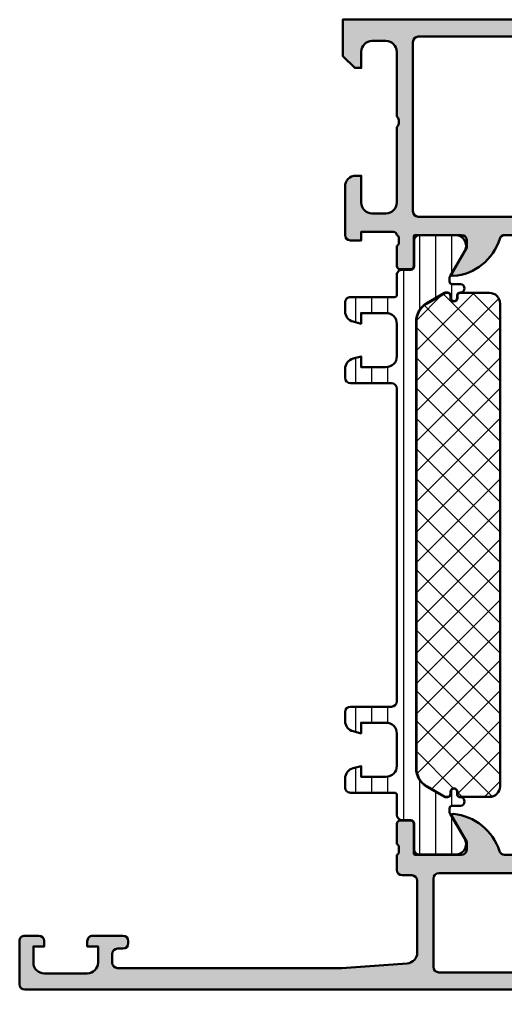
# Model space of a CAD drawing. Extents: x 0 to 94, y 0 to 90.
# Drawn here: x 0 to 45.1, y 0 to 90 of the extents above; entities that cross this region are included whole.
import ezdxf

# ---------------------------------------------------------------- set-up
doc = ezdxf.new("R2010")
doc.units = 0
for name, color, linetype, lineweight in [('0S-Alu contour', 7, 'Continuous', 50), ('0S-Alu hatch', 252, 'Continuous', 25), ('0S-Plastic contour', 254, 'Continuous', 50), ('0S-Plastic hatch', 253, 'Continuous', 25), ('0S-PT contour', 91, 'Continuous', 50), ('0S-PT hatch', 103, 'Continuous', 25)]:
    doc.layers.add(name, color=color, linetype=linetype, lineweight=lineweight)

# ---------------------------------------------------------------- blocks, each defined once
blk = doc.blocks.new('445120__CD3B685C_2959_46F5_8DC8_04E7F8FB382F_')
at = {"layer": '0S-Alu hatch'}
h = blk.add_hatch(color=256, dxfattribs=at)
edge = h.paths.add_edge_path()
edge.add_ellipse((36.39999999999999, 10.1), major_axis=(-0.4999999999999983, 0), ratio=1, start_angle=180, end_angle=270, ccw=False)
edge.add_line((36.89999999999999, 10.1), (36.89999999999999, 3.431119203401291))
edge.add_ellipse((35.89999999999999, 3.431119203401289), major_axis=(-0.9999999999999928, 0), ratio=1, start_angle=94.085616779975, end_angle=180, ccw=False)
edge.add_line((35.9712470499879, 2.433660503570561), (29.90000000000001, 2))
edge.add_line((29.90000000000001, 2), (9.100000000000001, 1.999999999999999))
edge.add_ellipse((9.100000000000003, 2.500000000000003), major_axis=(-0.5000000000000034, 0), ratio=1, start_angle=0, end_angle=89.99999999999977, ccw=False)
edge.add_line((8.6, 2.500000000000003), (8.6, 3.299999999999998))
edge.add_ellipse((9.1, 3.299999999999998), major_axis=(-0.5, 0), ratio=1, start_angle=270.0000000000002, end_angle=360, ccw=False)
edge.add_line((9.099999999999998, 3.799999999999998), (9.6, 3.799999999999999))
edge.add_arc((9.6, 4.299999999999999), 0.5, 270, 360)
edge.add_line((10.1, 4.299999999999999), (10.1, 4.500000000000001))
edge.add_arc((9.600000000000001, 4.500000000000001), 0.4999999999999983, 0, 90)
edge.add_line((9.600000000000001, 5), (6.8, 4.999999999999999))
edge.add_arc((6.799999999999999, 4.5), 0.4999999999999992, 89.99999999999991, 180)
edge.add_line((6.3, 4.5), (6.300000000000001, 3.999999999999999))
edge.add_line((6.300000000000001, 3.999999999999999), (7.300000000000001, 3.999999999999999))
edge.add_line((7.300000000000001, 3.999999999999999), (7.300000000000001, 2.499999999999997))
edge.add_ellipse((6.300000000000003, 2.499999999999998), major_axis=(-0.9999999999999982, 0), ratio=1, start_angle=90, end_angle=180, ccw=False)
edge.add_line((6.300000000000002, 1.5), (2.299999999999999, 1.499999999999999))
edge.add_ellipse((2.299999999999999, 2.499999999999999), major_axis=(-1, 0), ratio=1, start_angle=0, end_angle=90, ccw=False)
edge.add_line((1.299999999999999, 2.499999999999999), (1.299999999999999, 3.999999999999998))
edge.add_line((1.299999999999999, 3.999999999999998), (2.299999999999999, 3.999999999999999))
edge.add_line((2.299999999999999, 3.999999999999999), (2.299999999999999, 4.499999999999999))
edge.add_arc((1.799999999999999, 4.499999999999999), 0.5, 0, 89.99999999999987)
edge.add_line((1.8, 4.999999999999999), (0.5000000000000029, 5.000000000000001))
edge.add_arc((0.5000000000000017, 4.5), 0.5000000000000018, 89.99999999999984, 180)
edge.add_line((-1e-16, 4.5), (0, 0.5))
edge.add_arc((0.5, 0.5), 0.5, 180, 269.9999999999999)
edge.add_line((0.4999999999999998, 0), (93.50000000000001, -1e-16))
edge.add_arc((93.50000000000001, 0.4999999999999769), 0.499999999999977, 270, 360)
edge.add_line((93.99999999999999, 0.4999999999999857), (94, 4.500000000000012))
edge.add_arc((93.50000000000001, 4.500000000000012), 0.4999999999999858, 0, 90.0000000000016)
edge.add_line((93.49999999999999, 4.999999999999998), (92.19999999999997, 4.999999999999998))
edge.add_arc((92.19999999999997, 4.5), 0.4999999999999983, 90, 180)
edge.add_line((91.69999999999999, 4.5), (91.69999999999999, 3.999999999999999))
edge.add_line((91.69999999999999, 3.999999999999999), (92.70000000000002, 4))
edge.add_line((92.70000000000002, 4), (92.69999999999999, 2.499999999999985))
edge.add_ellipse((91.69999999999999, 2.499999999999994), major_axis=(-1, 0), ratio=1, start_angle=90, end_angle=180, ccw=False)
edge.add_line((91.69999999999999, 1.499999999999994), (87.70000000000002, 1.499999999999999))
edge.add_ellipse((87.70000000000002, 2.500000000000014), major_axis=(-1.000000000000015, 0), ratio=1, start_angle=0, end_angle=90, ccw=False)
edge.add_line((86.69999999999999, 2.500000000000023), (86.69999999999999, 3.999999999999999))
edge.add_line((86.69999999999999, 3.999999999999999), (87.69999999999999, 3.999999999999999))
edge.add_line((87.69999999999999, 3.999999999999999), (87.69999999999999, 4.499999999999987))
edge.add_arc((87.19999999999997, 4.499999999999987), 0.5, 0, 90)
edge.add_line((87.19999999999997, 4.999999999999987), (84.40000000000003, 5))
edge.add_arc((84.40000000000003, 4.499999999999984), 0.500000000000016, 90, 180)
edge.add_line((83.9, 4.499999999999949), (83.9, 4.300000000000002))
edge.add_arc((84.40000000000003, 4.300000000000002), 0.5000000000000142, 180, 269.9999999999984)
edge.add_line((84.4, 3.799999999999988), (84.9, 3.799999999999998))
edge.add_ellipse((84.9, 3.299999999999997), major_axis=(-0.5000000000000018, 0), ratio=1, start_angle=180, end_angle=270, ccw=False)
edge.add_line((85.39999999999999, 3.299999999999997), (85.39999999999999, 2.500000000000005))
edge.add_ellipse((84.9, 2.500000000000005), major_axis=(-0.5, 0), ratio=1, start_angle=90, end_angle=180, ccw=False)
edge.add_line((84.9, 2.000000000000005), (64.1, 2))
edge.add_line((64.1, 2), (58.02875295001209, 2.433660503570564))
edge.add_ellipse((58.1, 3.431119203401308), major_axis=(-1.000000000000008, 0), ratio=1, start_angle=0, end_angle=85.91438322002512, ccw=False)
edge.add_line((57.09999999999999, 3.431119203401308), (57.09999999999999, 10.1))
edge.add_ellipse((57.59999999999998, 10.1), major_axis=(-0.5, 0), ratio=1, start_angle=270, end_angle=360, ccw=False)
edge.add_line((57.59999999999998, 10.6), (58.49999999999998, 10.6))
edge.add_arc((58.49999999999998, 11.1), 0.5, 270, 360)
edge.add_line((58.99999999999998, 11.1), (58.99999999999998, 12.49999999999998))
edge.add_ellipse((59.07883644654301, 12.7675205919931), major_axis=(-0.2788950563274321, 0), ratio=1, start_angle=-1.1645893741160194, end_angle=73.58012358051081, ccw=False)
edge.add_line((58.79999899999997, 12.77318899999157), (58.79999899999999, 13.2267829999915))
edge.add_ellipse((59.07886709564317, 13.23244365946856), major_axis=(-0.2789255417371575, 0), ratio=1, start_angle=-73.57540544464229, end_angle=1.162870072885596, ccw=False)
edge.add_line((58.99999999999998, 13.4999869999915), (58.99999999999998, 15.37999799999999))
edge.add_arc((58.69999999999997, 15.37999799999999), 0.3000000000000043, 0, 89.99999999999864)
edge.add_line((58.69999999999998, 15.679998), (57.72002568095719, 15.67999799999999))
edge.add_arc((57.72002568095719, 15.37999799999999), 0.2999999999999971, 90, 180)
edge.add_line((57.4200256809572, 15.37999799999999), (57.4200256809572, 12.61999999999999))
edge.add_ellipse((57.30002568095724, 12.61999999999999), major_axis=(-0.1199999999999619, 0), ratio=1, start_angle=90, end_angle=180, ccw=False)
edge.add_line((57.30002568095724, 12.50000000000003), (53.00000000000005, 12.50000000000004))
edge.add_ellipse((53.00000000000005, 13.00000000000002), major_axis=(-0.4999999999999858, 0), ratio=1, start_angle=0, end_angle=90, ccw=False)
edge.add_line((52.50000000000007, 13.00000000000008), (52.50000000000013, 13.7000000000001))
edge.add_line((52.50000000000013, 13.7000000000001), (53.88149545762249, 16.0928203230276))
edge.add_arc((53.76188021535185, 16.16188021535174), 0.1381197846482754, 329.9999999999984, 455.6225775507903)
edge.add_arc((54.23822324117359, 11.32339113815286), 4.999999999999324, 95.62257755079013, 162.2515836439297)
edge.add_ellipse((48.99999999999982, 13.00000000000068), major_axis=(-0.5000000000006488, 0), ratio=1, start_angle=90, end_angle=162.2515836439295, ccw=False)
edge.add_line((48.99999999999982, 12.50000000000003), (45.00000000000016, 12.50000000000003))
edge.add_ellipse((45.00000000000015, 13.0000000000007), major_axis=(-0.5000000000006679, 0), ratio=1, start_angle=17.748416356070493, end_angle=90.0000000000008, ccw=False)
edge.add_arc((39.76177675882637, 11.32339113815286), 4.999999999999317, 17.74841635607043, 84.37742244920952)
edge.add_arc((40.23811978464814, 16.16188021535174), 0.1381197846482841, 84.37742244920665, 210.0000000000014)
edge.add_line((40.11850454237749, 16.0928203230276), (41.49999999999985, 13.7000000000001))
edge.add_line((41.49999999999985, 13.7000000000001), (41.49999999999994, 13.00000000000008))
edge.add_ellipse((40.99999999999995, 13.00000000000002), major_axis=(-0.4999999999999858, 0), ratio=1, start_angle=90, end_angle=180, ccw=False)
edge.add_line((40.99999999999995, 12.50000000000003), (36.69997431904277, 12.50000000000003))
edge.add_ellipse((36.69997431904277, 12.61999999999999), major_axis=(-0.1199999999999637, 0), ratio=1, start_angle=0, end_angle=90, ccw=False)
edge.add_line((36.57997431904281, 12.61999999999999), (36.57997431904281, 15.37999799999999))
edge.add_arc((36.2799743190428, 15.37999799999999), 0.3000000000000043, 0, 90)
edge.add_line((36.2799743190428, 15.679998), (35.30000000000003, 15.679998))
edge.add_arc((35.30000000000003, 15.37999799999999), 0.3000000000000043, 90, 180)
edge.add_line((35.00000000000002, 15.37999799999999), (35.00000000000002, 13.49998699999148))
edge.add_ellipse((34.92113290435685, 13.23244365946855), major_axis=(-0.2789255417371423, 0), ratio=1, start_angle=178.8371299271211, end_angle=253.5754054446462, ccw=False)
edge.add_line((35.20000100000002, 13.22678299999153), (35.20000100000001, 12.77318899999146))
edge.add_ellipse((34.92116355345694, 12.76752059199309), major_axis=(-0.2788950563274519, 0), ratio=1, start_angle=106.4198764194926, end_angle=181.1645893740957, ccw=False)
edge.add_line((35, 12.49999999999996), (35, 11.1))
edge.add_arc((35.49999999999999, 11.1), 0.5, 180, 270)
edge.add_line((35.49999999999999, 10.6), (36.39999999999999, 10.6))
edge = h.paths.add_edge_path()
edge.add_line((38.39999999999999, 2.100000000000006), (38.39999999999998, 10.3))
edge.add_ellipse((38.89999999999998, 10.3), major_axis=(-0.4999999999999929, 0), ratio=1, start_angle=270, end_angle=360, ccw=False)
edge.add_line((38.89999999999998, 10.8), (55.1, 10.8))
edge.add_ellipse((55.1, 10.3), major_axis=(-0.5, 0), ratio=1, start_angle=180, end_angle=270, ccw=False)
edge.add_line((55.6, 10.3), (55.59999999999999, 2.099999999999999))
edge.add_ellipse((55.09999999999999, 2.099999999999999), major_axis=(-0.5, 0), ratio=1, start_angle=90, end_angle=180, ccw=False)
edge.add_line((55.09999999999999, 1.599999999999999), (38.89999999999999, 1.599999999999999))
edge.add_ellipse((38.9, 2.100000000000006), major_axis=(-0.5000000000000071, 0), ratio=1, start_angle=0, end_angle=89.9999999999992, ccw=False)
at = {"layer": '0S-Alu contour', "color": 7}
for points in [[(35.00000000000002, 15.37999799999999), (35.00000000000002, 13.49998699999148)], [(36.2799743190428, 15.679998), (35.30000000000003, 15.679998)], [(36.57997431904281, 12.61999999999999), (36.57997431904281, 15.37999799999999)], [(40.11850454237749, 16.0928203230276), (41.49999999999985, 13.7000000000001), (41.49999999999994, 13.00000000000008)], [(52.50000000000007, 13.00000000000008), (52.50000000000013, 13.7000000000001), (53.88149545762249, 16.0928203230276)], [(57.4200256809572, 15.37999799999999), (57.4200256809572, 12.61999999999999)], [(58.69999999999998, 15.679998), (57.72002568095719, 15.67999799999999)], [(58.99999999999998, 13.4999869999915), (58.99999999999998, 15.37999799999999)], [(35.20000100000002, 13.22678299999153), (35.20000100000001, 12.77318899999146)], [(58.79999899999997, 12.77318899999157), (58.79999899999999, 13.2267829999915)], [(35, 12.49999999999996), (35, 11.1)], [(40.99999999999995, 12.50000000000003), (36.69997431904277, 12.50000000000003)], [(48.99999999999982, 12.50000000000003), (45.00000000000016, 12.50000000000003)], [(57.30002568095724, 12.50000000000003), (53.00000000000005, 12.50000000000004)], [(58.99999999999998, 11.1), (58.99999999999998, 12.49999999999998)], [(35.49999999999999, 10.6), (36.39999999999999, 10.6)], [(36.89999999999999, 10.1), (36.89999999999999, 3.431119203401291)], [(38.39999999999999, 2.100000000000006), (38.39999999999998, 10.3)], [(38.89999999999998, 10.8), (55.1, 10.8)], [(55.6, 10.3), (55.59999999999999, 2.099999999999999)], [(57.09999999999999, 3.431119203401308), (57.09999999999999, 10.1)], [(57.59999999999998, 10.6), (58.49999999999998, 10.6)], [(1.8, 4.999999999999999), (0.5000000000000029, 5.000000000000001)], [(9.600000000000001, 5), (6.8, 4.999999999999999)], [(87.19999999999997, 4.999999999999987), (84.40000000000003, 5)], [(93.49999999999999, 4.999999999999998), (92.19999999999997, 4.999999999999998)], [(-1e-16, 4.5), (0, 0.5)], [(1.299999999999999, 2.499999999999999), (1.299999999999999, 3.999999999999998), (2.299999999999999, 3.999999999999999), (2.299999999999999, 4.499999999999999)], [(6.3, 4.5), (6.300000000000001, 3.999999999999999), (7.300000000000001, 3.999999999999999), (7.300000000000001, 2.499999999999997)], [(9.099999999999998, 3.799999999999998), (9.6, 3.799999999999999)], [(10.1, 4.299999999999999), (10.1, 4.500000000000001)], [(83.9, 4.499999999999949), (83.9, 4.300000000000002)], [(84.4, 3.799999999999988), (84.9, 3.799999999999998)], [(86.69999999999999, 2.500000000000023), (86.69999999999999, 3.999999999999999), (87.69999999999999, 3.999999999999999), (87.69999999999999, 4.499999999999987)], [(91.69999999999999, 4.5), (91.69999999999999, 3.999999999999999), (92.70000000000002, 4), (92.69999999999999, 2.499999999999985)], [(93.99999999999999, 0.4999999999999857), (94, 4.500000000000012)], [(8.6, 2.500000000000003), (8.6, 3.299999999999998)], [(85.39999999999999, 3.299999999999997), (85.39999999999999, 2.500000000000005)], [(35.9712470499879, 2.433660503570561), (29.90000000000001, 2), (9.100000000000001, 1.999999999999999)], [(84.9, 2.000000000000005), (64.1, 2), (58.02875295001209, 2.433660503570564)], [(6.300000000000002, 1.5), (2.299999999999999, 1.499999999999999)], [(55.09999999999999, 1.599999999999999), (38.89999999999999, 1.599999999999999)], [(91.69999999999999, 1.499999999999994), (87.70000000000002, 1.499999999999999)], [(0.4999999999999998, 0), (93.50000000000001, -1e-16)]]:
    blk.add_lwpolyline(points, dxfattribs=at)
for centre, radius, start, end in [((40.23811978464814, 16.16188021535174), 0.1381197846482841, 84.37742244920665, 210.0000000000014), ((39.76177675882637, 11.32339113815286), 4.999999999999317, 17.74841635607043, 84.37742244920952), ((54.23822324117359, 11.32339113815286), 4.999999999999324, 95.62257755079013, 162.2515836439297), ((53.76188021535185, 16.16188021535174), 0.1381197846482754, 329.9999999999984, 95.62257755079027), ((35.30000000000003, 15.37999799999999), 0.3000000000000043, 90, 180), ((36.2799743190428, 15.37999799999999), 0.3000000000000043, 0, 90), ((57.72002568095719, 15.37999799999999), 0.2999999999999971, 90, 180), ((58.69999999999997, 15.37999799999999), 0.3000000000000043, 0, 89.99999999999864), ((35.49999999999999, 11.1), 0.5, 180, 270), ((58.49999999999998, 11.1), 0.5, 270, 0), ((0.5000000000000017, 4.5), 0.5000000000000018, 89.99999999999984, 180), ((1.799999999999999, 4.499999999999999), 0.5, 0, 89.99999999999987), ((6.799999999999999, 4.5), 0.4999999999999992, 89.99999999999991, 180), ((9.600000000000001, 4.500000000000001), 0.4999999999999983, 0, 90), ((84.40000000000003, 4.499999999999984), 0.500000000000016, 90, 180), ((87.19999999999997, 4.499999999999987), 0.5, 0, 90), ((92.19999999999997, 4.5), 0.4999999999999983, 90, 180), ((93.50000000000001, 4.500000000000012), 0.4999999999999858, 0, 90.0000000000016), ((9.6, 4.299999999999999), 0.5, 270, 0), ((84.40000000000003, 4.300000000000002), 0.5000000000000142, 180, 269.9999999999984), ((0.5, 0.5), 0.5, 180, 269.9999999999999), ((93.50000000000001, 0.4999999999999769), 0.499999999999977, 270, 0)]:
    blk.add_arc(centre, radius, start, end, dxfattribs=at)
at = {"layer": '0S-Alu contour', "color": 7, "extrusion": (0, 0, -1)}
for centre, radius, start, end in [((-34.92113290435685, 13.23244365946855), 0.2789255417371423, 106.4245945553538, 181.162870072879), ((-34.92116355345694, 12.76752059199309), 0.2788950563274519, 178.8354106259043, 253.5801235805074), ((-36.69997431904277, 12.61999999999999), 0.1199999999999637, 270, 0), ((-40.99999999999995, 13.00000000000002), 0.4999999999999858, 180, 270), ((-45.00000000000015, 13.0000000000007), 0.5000000000006679, 269.9999999999992, 342.2515836439295), ((-48.99999999999982, 13.00000000000068), 0.5000000000006488, 197.7484163560706, 270), ((-53.00000000000005, 13.00000000000002), 0.4999999999999858, 270, 0), ((-57.30002568095724, 12.61999999999999), 0.1199999999999619, 180, 270), ((-59.07883644654301, 12.7675205919931), 0.2788950563274321, 286.4198764194892, 1.164589374116015), ((-59.07886709564317, 13.23244365946856), 0.2789255417371575, 358.8371299271144, 73.57540544464246), ((-36.39999999999999, 10.1), 0.4999999999999983, 90, 180), ((-38.89999999999998, 10.3), 0.4999999999999929, 0, 90), ((-55.1, 10.3), 0.5, 90, 180), ((-57.59999999999998, 10.1), 0.5, 0, 90), ((-9.1, 3.299999999999998), 0.5, 0, 89.9999999999998), ((-84.9, 3.299999999999997), 0.5000000000000018, 90, 180), ((-35.89999999999999, 3.431119203401289), 0.9999999999999928, 180, 265.914383220025), ((-58.1, 3.431119203401308), 1.000000000000008, 274.0856167799749, 0), ((-2.299999999999999, 2.499999999999999), 1, 270, 0), ((-6.300000000000003, 2.499999999999998), 0.9999999999999982, 180, 270.0000000000001), ((-9.100000000000003, 2.500000000000003), 0.5000000000000034, 270.0000000000002, 0), ((-38.9, 2.100000000000006), 0.5000000000000071, 270.0000000000008, 0), ((-55.09999999999999, 2.099999999999999), 0.5, 180, 270), ((-84.9, 2.500000000000005), 0.5, 180, 270), ((-87.70000000000002, 2.500000000000014), 1.000000000000015, 270, 0), ((-91.69999999999999, 2.499999999999994), 1, 180, 270)]:
    blk.add_arc(centre, radius, start, end, dxfattribs=at)
blk = doc.blocks.new('345110__7E897366_6B88_4CC7_9682_FB98929C4D55_')
at = {"layer": '0S-Alu hatch'}
h = blk.add_hatch(color=256, dxfattribs=at)
edge = h.paths.add_edge_path()
edge.add_line((63.99999893188942, 90), (30, 90))
edge.add_line((30, 90), (30, 86.5999679203087))
edge.add_line((30, 86.5999679203087), (31.0999755859375, 85.49999257278978))
edge.add_line((31.0999755859375, 85.49999257278978), (31.699951171875, 85.49999257278978))
edge.add_line((31.699951171875, 85.49999257278978), (31.69995116745462, 87.00035606868472))
edge.add_ellipse((32.70003757115055, 87.00035606868471), major_axis=(-1.000086403695927, 0), ratio=1, start_angle=270.0000000661954, end_angle=360, ccw=False)
edge.add_line((32.70003756999512, 88.00044247238064), (33.99994519131177, 88.00044247015046))
edge.add_ellipse((33.99994519131177, 87.00038766034935), major_axis=(-1.000054809801113, 0), ratio=1, start_angle=180, end_angle=270, ccw=False)
edge.add_line((35.00000000111288, 87.00038766034935), (35, 80.99999972534717))
edge.add_ellipse((34.47516065968164, 80.49999972534715), major_axis=(-0.724883668698509, 0), ratio=1, start_angle=136.3884232636867, end_angle=223.6115767363134, ccw=False)
edge.add_line((35, 79.99999972534715), (35.00000000172848, 73.00005852307612))
edge.add_ellipse((33.99994120227103, 73.00005852307612), major_axis=(-1.000058799457448, 0), ratio=1, start_angle=90.00000016859673, end_angle=180, ccw=False)
edge.add_line((33.99994120521377, 71.99999972361867), (32.70003864244393, 71.99999972152193))
edge.add_ellipse((32.70003864244394, 73.00008719591608), major_axis=(-1.000087474394149, 0), ratio=1, start_angle=0, end_angle=89.9999999999996, ccw=False)
edge.add_line((31.69995116804979, 73.00008719591608), (31.699951171875, 75.49999972534715))
edge.add_line((31.699951171875, 75.49999972534715), (31.20003864244394, 75.49999972917237))
edge.add_arc((31.20003864244394, 74.49991225477822), 1.000087474394149, 90, 180.000777112258)
edge.add_line((30.19995116814178, 74.49989869042233), (30.20001220654306, 69.99996983244309))
edge.add_arc((30.69998146641061, 69.99997661371017), 0.4999692599135365, 180.0007771239829, 269.9995628678927)
edge.add_line((30.69997765194786, 69.50000735381118), (31.70001220703125, 69.49999972534715))
edge.add_line((31.70001220703125, 69.49999972534715), (31.70001220703124, 70.29999514771043))
edge.add_line((31.70001220703124, 70.29999514771043), (34.69995298661294, 70.29999514771043))
edge.add_ellipse((34.69987950604576, 69.99999515670939), major_axis=(-0.3000000000000342, 0), ratio=1, start_angle=180.0249148141982, end_angle=269.98596624527534, ccw=False)
edge.add_ellipse((34.92104303113983, 69.73260501837407), major_axis=(-0.2788950563274072, 0), ratio=1, start_angle=178.8354106259059, end_angle=253.58012358065082, ccw=False)
edge.add_line((35.19988047768285, 69.72693661037572), (35.19988047768285, 69.27334261037576))
edge.add_ellipse((34.92101238203968, 69.26768195089865), major_axis=(-0.2789255417371588, 0), ratio=1, start_angle=106.42459455535581, end_angle=181.1628700728981, ccw=False)
edge.add_line((34.99987947768286, 69.0001386103757), (34.99987947768286, 67.1201276103672))
edge.add_arc((35.29987947768285, 67.1201276103672), 0.2999999999999971, 180, 270)
edge.add_line((35.29987947768285, 66.82012761036721), (36.27985379672563, 66.8201276103672))
edge.add_arc((36.27985379672564, 67.1201276103672), 0.3000000000000114, 269.9999999999986, 360)
edge.add_line((36.57985379672565, 67.1201276103672), (36.57985379672564, 69.88012925171085))
edge.add_ellipse((36.69985379672564, 69.88012925171087), major_axis=(-0.1199999999999974, 0), ratio=1, start_angle=269.99990065165457, end_angle=360, ccw=False)
edge.add_line((36.69985400480032, 70.00012925171069), (40.99989167889667, 70.00012179582485))
edge.add_ellipse((40.99989081194116, 69.50013467805167), major_axis=(-0.4999871177739392, 0), ratio=1, start_angle=180, end_angle=269.99990065165605, ccw=False)
edge.add_line((41.4998779297151, 69.50013467805167), (41.4998779296875, 68.80012484741746))
edge.add_line((41.4998779296875, 68.80012484741746), (40.11780731750416, 66.40630046574698))
edge.add_arc((40.23619308740108, 66.33795063410184), 0.1367000000000101, 150.0000814796187, 274.339782672535)
edge.add_arc((39.87711802667832, 71.06955313799683), 4.881907809369204, 274.3397826725371, 343.0454840365646)
edge.add_ellipse((45.02510957001232, 69.50012179565972), major_axis=(-0.4999999999999301, 0), ratio=1, start_angle=270, end_angle=343.04548403656366, ccw=False)
edge.add_line((45.02510957001232, 70.00012179565965), (48.95784057221228, 70.00012179565967))
edge.add_ellipse((48.95784057221228, 69.50012179565971), major_axis=(-0.4999999999999574, 0), ratio=1, start_angle=197.2895527157355, end_angle=270, ccw=False)
edge.add_arc((54.13588357343282, 71.1118668983077), 4.923085062803212, 197.2895527157352, 265.5272736079398)
edge.add_arc((53.76261953608359, 66.34005844366), 0.1367000000000127, 265.5272736079426, 389.9999185203812)
edge.add_line((53.8810053059805, 66.40840827530513), (52.50015163421631, 68.80012484741746))
edge.add_line((52.50015163421631, 68.80012484741746), (52.50015163418871, 69.50013467805167))
edge.add_ellipse((53.00013875196263, 69.50013467805167), major_axis=(-0.4999871177739266, 0), ratio=1, start_angle=270.00009934834316, end_angle=360, ccw=False)
edge.add_line((53.00013788500713, 70.00012179582482), (57.30017555908752, 70.00012925171069))
edge.add_ellipse((57.30017576716221, 69.88012925171085), major_axis=(-0.1200000000000144, 0), ratio=1, start_angle=180, end_angle=270.0000993483455, ccw=False)
edge.add_line((57.42017576716223, 69.88012925171085), (57.42017576716222, 67.12012761032788))
edge.add_arc((57.72017576716221, 67.12012761032788), 0.2999999999999971, 180, 269.9999999999986)
edge.add_line((57.7201757671622, 66.82012761032789), (58.700150086205, 66.82012761032789))
edge.add_arc((58.700150086205, 67.12012761032788), 0.2999999999999971, 270, 360)
edge.add_line((59.00015008620499, 67.1201276103279), (59.00015008620499, 69.00013861033642))
edge.add_ellipse((59.07901718184816, 69.26768195085936), major_axis=(-0.2789255417371423, 0), ratio=1, start_angle=-1.1628700728805939, end_angle=73.57540544464621, ccw=False)
edge.add_line((58.80014908620499, 69.27334261033639), (58.80014908620499, 69.72693661033644))
edge.add_ellipse((59.07898653274801, 69.73260501833485), major_axis=(-0.2788950563274031, 0), ratio=1, start_angle=-73.58012358051042, end_angle=1.1645893741053897, ccw=False)
edge.add_ellipse((59.30015005786906, 69.99999515668176), major_axis=(-0.3000000000276555, 0), ratio=1, start_angle=270.0140337566205, end_angle=359.97508518803994, ccw=False)
edge.add_line((59.30007657729195, 70.2999951477104), (62.30001723766327, 70.29999514771043))
edge.add_line((62.30001723766327, 70.29999514771043), (62.30001723766327, 69.49999972534715))
edge.add_line((62.30001723766327, 69.49999972534715), (63.30005179274667, 69.50000735381118))
edge.add_arc((63.30004797828394, 69.99997661371016), 0.4999692599135264, 270.000437132106, 359.9992228112989)
edge.add_line((63.80001723815148, 69.99996983187603), (63.80007827655274, 74.4998986902237))
edge.add_arc((62.79999080225058, 74.49991225477821), 1.000087474394153, 359.9992228764861, 450.0000000000004)
edge.add_line((62.79999080225057, 75.49999972917237), (62.30007827281951, 75.49999972534715))
edge.add_line((62.30007827281951, 75.49999972534715), (62.30007827663834, 73.00008712280979))
edge.add_ellipse((61.29999087534646, 73.0000871228098), major_axis=(-1.000087401291878, 0), ratio=1, start_angle=90.00000007618053, end_angle=180, ccw=False)
edge.add_line((61.29999087667618, 71.99999972151792), (60.00008836163278, 71.99999972361867))
edge.add_ellipse((60.00008836163278, 73.00005852307612), major_axis=(-1.000058799457448, 0), ratio=1, start_angle=0, end_angle=90, ccw=False)
edge.add_line((59.00002956217534, 73.00005852307612), (59.0000295639038, 79.99999972534715))
edge.add_ellipse((59.52486890422217, 80.49999972534715), major_axis=(-0.724883668698509, 0), ratio=1, start_angle=-43.61157673631328, end_angle=43.611576736313395, ccw=False)
edge.add_line((59.0000295639038, 80.99999972534717), (59.00002956279094, 87.00038766034935))
edge.add_ellipse((60.00008437259205, 87.00038766034936), major_axis=(-1.000054809801106, 0), ratio=1, start_angle=270.00000016466856, end_angle=360, ccw=False)
edge.add_line((60.00008436971788, 88.00044247015046), (61.29999194641317, 88.00044247238465))
edge.add_ellipse((61.29999194641317, 87.00035614156478), major_axis=(-1.000086330819868, 0), ratio=1, start_angle=180, end_angle=270, ccw=False)
edge.add_line((62.30007827723303, 87.00035614156477), (62.30007827281951, 85.49999257278978))
edge.add_line((62.30007827281951, 85.49999257278978), (62.90005385875701, 85.49999257278978))
edge.add_line((62.90005385875701, 85.49999257278978), (64.00002944946755, 86.5999679203087))
edge.add_line((64.00002944946755, 86.5999679203087), (63.99999893188942, 90))
edge = h.paths.add_edge_path()
edge.add_line((36.50001335143292, 72.19999941445694), (36.50001335144042, 87.89999386025012))
edge.add_ellipse((37.00001609230804, 87.89999111938248), major_axis=(-0.5000027408751341, 0), ratio=1, start_angle=270.00000000002035, end_angle=359.99968592151924, ccw=False)
edge.add_line((37.00001609230786, 88.39999386025762), (57.00001156424713, 88.39999386025761))
edge.add_ellipse((57.00001156424713, 87.89999111938248), major_axis=(-0.500002740875118, 0), ratio=1, start_angle=180, end_angle=270, ccw=False)
edge.add_line((57.50001430512225, 87.89999111938248), (57.50001430512226, 72.1999994144567))
edge.add_ellipse((57.00001156424713, 72.19999941445695), major_axis=(-0.5000027408751322, 0), ratio=1, start_angle=89.9999999999992, end_angle=180, ccw=False)
edge.add_line((57.00001156424712, 71.69999667358182), (37.00001609230785, 71.69999667358182))
edge.add_ellipse((37.00001609230804, 72.19999941445694), major_axis=(-0.500002740875118, 0), ratio=1, start_angle=0, end_angle=89.999999999978, ccw=False)
at = {"layer": '0S-Alu contour', "color": 7}
for points in [[(63.99999893188942, 90), (30, 90), (30, 86.5999679203087), (31.0999755859375, 85.49999257278978), (31.699951171875, 85.49999257278978), (31.69995116745462, 87.00035606868472)], [(62.30007827723303, 87.00035614156477), (62.30007827281951, 85.49999257278978), (62.90005385875701, 85.49999257278978), (64.00002944946755, 86.5999679203087), (63.99999893188942, 90)], [(37.00001609230786, 88.39999386025762), (57.00001156424713, 88.39999386025761)], [(32.70003756999512, 88.00044247238064), (33.99994519131177, 88.00044247015046)], [(36.50001335143292, 72.19999941445694), (36.50001335144042, 87.89999386025012)], [(57.50001430512225, 87.89999111938248), (57.50001430512226, 72.1999994144567)], [(60.00008436971788, 88.00044247015046), (61.29999194641317, 88.00044247238465)], [(35.00000000111288, 87.00038766034935), (35, 80.99999972534717)], [(59.0000295639038, 80.99999972534717), (59.00002956279094, 87.00038766034935)], [(35, 79.99999972534715), (35.00000000172848, 73.00005852307612)], [(59.00002956217534, 73.00005852307612), (59.0000295639038, 79.99999972534715)], [(31.69995116804979, 73.00008719591608), (31.699951171875, 75.49999972534715), (31.20003864244394, 75.49999972917237)], [(62.79999080225057, 75.49999972917237), (62.30007827281951, 75.49999972534715), (62.30007827663834, 73.00008712280979)], [(30.19995116814178, 74.49989869042233), (30.20001220654306, 69.99996983244309)], [(63.80001723815148, 69.99996983187603), (63.80007827655274, 74.4998986902237)], [(33.99994120521377, 71.99999972361867), (32.70003864244393, 71.99999972152193)], [(57.00001156424712, 71.69999667358182), (37.00001609230785, 71.69999667358182)], [(61.29999087667618, 71.99999972151792), (60.00008836163278, 71.99999972361867)], [(30.69997765194786, 69.50000735381118), (31.70001220703125, 69.49999972534715), (31.70001220703124, 70.29999514771043), (34.69995298661294, 70.29999514771043)], [(59.30007657729195, 70.2999951477104), (62.30001723766327, 70.29999514771043), (62.30001723766327, 69.49999972534715), (63.30005179274667, 69.50000735381118)], [(35.19988047768285, 69.72693661037572), (35.19988047768285, 69.27334261037576)], [(36.57985379672565, 67.1201276103672), (36.57985379672564, 69.88012925171085)], [(36.69985400480032, 70.00012925171069), (40.99989167889667, 70.00012179582485)], [(41.4998779297151, 69.50013467805167), (41.4998779296875, 68.80012484741746), (40.11780731750416, 66.40630046574698)], [(45.02510957001232, 70.00012179565965), (48.95784057221228, 70.00012179565967)], [(53.8810053059805, 66.40840827530513), (52.50015163421631, 68.80012484741746), (52.50015163418871, 69.50013467805167)], [(53.00013788500713, 70.00012179582482), (57.30017555908752, 70.00012925171069)], [(57.42017576716223, 69.88012925171085), (57.42017576716222, 67.12012761032788)], [(58.80014908620499, 69.27334261033639), (58.80014908620499, 69.72693661033644)], [(34.99987947768286, 69.0001386103757), (34.99987947768286, 67.1201276103672)], [(59.00015008620499, 67.1201276103279), (59.00015008620499, 69.00013861033642)], [(35.29987947768285, 66.82012761036721), (36.27985379672563, 66.8201276103672)], [(57.7201757671622, 66.82012761032789), (58.700150086205, 66.82012761032789)]]:
    blk.add_lwpolyline(points, dxfattribs=at)
at = {"layer": '0S-Alu contour', "color": 7, "extrusion": (0, 0, -1)}
for centre, radius, start, end in [((-37.00001609230804, 87.89999111938248), 0.5000027408751341, 0.0003140784807261, 89.99999999997966), ((-57.00001156424713, 87.89999111938248), 0.500002740875118, 90, 180), ((-32.70003757115055, 87.00035606868471), 1.000086403695927, 0, 89.99999993380459), ((-33.99994519131177, 87.00038766034935), 1.000054809801113, 90, 180), ((-60.00008437259205, 87.00038766034936), 1.000054809801106, 0, 89.99999983533141), ((-61.29999194641317, 87.00035614156478), 1.000086330819868, 90, 180), ((-34.47516065968164, 80.49999972534715), 0.724883668698509, 136.3884232636866, 223.6115767363133), ((-59.52486890422217, 80.49999972534715), 0.724883668698509, 316.3884232636866, 43.6115767363134), ((-32.70003864244394, 73.00008719591608), 1.000087474394149, 270.0000000000004, 0), ((-33.99994120227103, 73.00005852307612), 1.000058799457448, 180, 269.9999998314033), ((-60.00008836163278, 73.00005852307612), 1.000058799457448, 270, 0), ((-61.29999087534646, 73.0000871228098), 1.000087401291878, 180, 269.9999999238195), ((-37.00001609230804, 72.19999941445694), 0.500002740875118, 270.000000000022, 0), ((-57.00001156424713, 72.19999941445695), 0.5000027408751322, 180, 270.0000000000008), ((-34.69987950604576, 69.99999515670939), 0.3000000000000342, 90.01403375472465, 179.9750851858018), ((-59.30015005786906, 69.99999515668176), 0.3000000000276555, 0.0249148119600575, 89.98596624337951), ((-34.92104303113983, 69.73260501837407), 0.2788950563274072, 106.4198764193492, 181.1645893740941), ((-36.69985379672564, 69.88012925171087), 0.1199999999999974, 0, 90.00009934834546), ((-40.99989081194116, 69.50013467805167), 0.4999871177739393, 90.00009934834398, 180), ((-45.02510957001232, 69.50012179565972), 0.4999999999999301, 16.95451596343632, 90), ((-48.95784057221228, 69.50012179565971), 0.4999999999999574, 90, 162.7104472842645), ((-53.00013875196263, 69.50013467805167), 0.4999871177739266, 0, 89.99990065165684), ((-57.30017576716221, 69.88012925171085), 0.1200000000000144, 89.99990065165453, 180), ((-59.07898653274801, 69.73260501833485), 0.2788950563274031, 358.8354106258946, 73.5801235805104), ((-34.92101238203968, 69.26768195089865), 0.2789255417371588, 178.8371299271019, 253.5754054446442), ((-59.07901718184816, 69.26768195085936), 0.2789255417371423, 286.4245945553538, 1.162870072880582)]:
    blk.add_arc(centre, radius, start, end, dxfattribs=at)
at = {"layer": '0S-Alu contour', "color": 7}
for centre, radius, start, end in [((31.20003864244394, 74.49991225477822), 1.000087474394149, 90, 180.000777112258), ((62.79999080225058, 74.49991225477821), 1.000087474394153, 359.9992228764861, 90.0000000000004), ((30.69998146641061, 69.99997661371017), 0.4999692599135365, 180.0007771239829, 269.9995628678927), ((39.87711802667832, 71.06955313799683), 4.881907809369204, 274.3397826725371, 343.0454840365646), ((54.13588357343282, 71.1118668983077), 4.923085062803212, 197.2895527157352, 265.5272736079398), ((63.30004797828394, 69.99997661371016), 0.4999692599135264, 270.000437132106, 359.9992228112989), ((35.29987947768285, 67.1201276103672), 0.2999999999999971, 180, 270), ((36.27985379672564, 67.1201276103672), 0.3000000000000114, 269.9999999999986, 0), ((57.72017576716221, 67.12012761032788), 0.2999999999999971, 180, 269.9999999999986), ((58.700150086205, 67.12012761032788), 0.2999999999999971, 270, 0), ((40.23619308740108, 66.33795063410184), 0.1367000000000101, 150.0000814796187, 274.339782672535), ((53.76261953608359, 66.34005844366), 0.1367000000000127, 265.5272736079426, 29.99991852038125)]:
    blk.add_arc(centre, radius, start, end, dxfattribs=at)
blk = doc.blocks.new('245319__50B95B86_100A_42ED_A06F_6C755F2C53AE___A2F3BB4E_974D_4109_9052_DBBD5239D98F_')
at = {"layer": '0S-Plastic hatch'}
h = blk.add_hatch(dxfattribs=at)
h.set_pattern_fill('ANSI31', color=256, scale=0.4680000000000001, angle=45, style=0)
h.set_pattern_definition([(90, (0, 0), (-1.4859, 0), [])])
edge = h.paths.add_edge_path()
edge.add_arc((35.49999732109798, 66.29000567895662), 0.4899973210978505, 89.99968675300191, 180)
edge.add_line((35.01000000000014, 66.29000567895662), (35.01000000000028, 64.45000000004714))
edge.add_ellipse((34.80000000000026, 64.45000000004711), major_axis=(-0.2100000000000222, 0), ratio=1, start_angle=90.00000000000188, end_angle=180, ccw=False)
edge.add_line((34.80000000000027, 64.24000000004709), (30.70000000000027, 64.24000000004717))
edge.add_arc((30.70000000000027, 63.75000000004718), 0.4899999999999878, 89.99999999999918, 180)
edge.add_line((30.21000000000028, 63.75000000004718), (30.21000000000028, 62.91925077667279))
edge.add_arc((31.2000000000002, 62.91925077667279), 0.9899999999999202, 180, 254.9999999999962)
edge.add_line((30.94376914534866, 61.96298420864671), (31.69000000000028, 61.76303225377559))
edge.add_line((31.69000000000028, 61.76303225377559), (31.69000000000028, 62.76000000004709))
edge.add_line((31.69000000000028, 62.76000000004709), (34.00000000000026, 62.76000000004715))
edge.add_ellipse((34.00000000000028, 61.75000000004715), major_axis=(-1.010000000000005, 0), ratio=1, start_angle=180, end_angle=270.0000000000012, ccw=False)
edge.add_line((35.01000000000028, 61.75000000004715), (35.01000000000028, 58.75000000004714))
edge.add_ellipse((34.00000000000028, 58.75000000004714), major_axis=(-1.009999999999998, 0), ratio=1, start_angle=90.0000000000008, end_angle=180, ccw=False)
edge.add_line((34.00000000000029, 57.74000000004714), (31.69000000000028, 57.74000000004715))
edge.add_line((31.69000000000028, 57.74000000004715), (31.69000000000027, 58.73696774631873))
edge.add_line((31.69000000000027, 58.73696774631873), (30.9437691453488, 58.53701579144772))
edge.add_arc((31.20000000000025, 57.58074922342155), 0.9899999999999844, 104.9999999999976, 180)
edge.add_line((30.21000000000027, 57.58074922342155), (30.21000000000029, 56.75000000004708))
edge.add_arc((30.70000000000025, 56.7500000000471), 0.4899999999999594, 180, 269.9999999999996)
edge.add_line((30.70000000000025, 56.26000000004714), (34.50000000000029, 56.26000000004714))
edge.add_ellipse((34.50000000000028, 55.75000000004714), major_axis=(-0.509999999999998, 0), ratio=1, start_angle=180, end_angle=269.9999999999992, ccw=False)
edge.add_line((35.01000000000028, 55.75000000004714), (35.01000000000026, 26.74999999999995))
edge.add_ellipse((34.50000000000028, 26.74999999999995), major_axis=(-0.5099999999999838, 0), ratio=1, start_angle=90.0000000000008, end_angle=180, ccw=False)
edge.add_line((34.50000000000029, 26.23999999999997), (30.70000000000024, 26.23999999999997))
edge.add_arc((30.70000000000025, 25.75), 0.4899999999999629, 90.00000000000043, 180)
edge.add_line((30.21000000000028, 25.75000000000001), (30.21000000000027, 24.91925077662567))
edge.add_arc((31.20000000000036, 24.91925077662566), 0.9900000000000942, 180, 255.0000000000056)
edge.add_line((30.94376914534894, 23.96298420859936), (31.69000000000028, 23.76303225372843))
edge.add_line((31.69000000000028, 23.76303225372843), (31.69000000000028, 24.75999999999994))
edge.add_line((31.69000000000028, 24.75999999999994), (34.00000000000036, 24.75999999999991))
edge.add_ellipse((34.00000000000034, 23.74999999999997), major_axis=(-1.009999999999937, 0), ratio=1, start_angle=180, end_angle=269.9999999999992, ccw=False)
edge.add_line((35.01000000000028, 23.74999999999997), (35.01000000000027, 20.74999999999996))
edge.add_ellipse((34.00000000000027, 20.74999999999996), major_axis=(-1.009999999999998, 0), ratio=1, start_angle=90, end_angle=180, ccw=False)
edge.add_line((34.00000000000027, 19.73999999999996), (31.69000000000028, 19.73999999999996))
edge.add_line((31.69000000000028, 19.73999999999996), (31.69000000000028, 20.73696774627155))
edge.add_line((31.69000000000028, 20.73696774627155), (30.94376914534873, 20.53701579140045))
edge.add_arc((31.20000000000028, 19.5807492233743), 0.9899999999999867, 105.0000000000029, 180)
edge.add_line((30.21000000000029, 19.58074922337429), (30.21000000000028, 18.7499999999999))
edge.add_arc((30.70000000000028, 18.7499999999999), 0.4899999999999949, 180, 270.0000000000004)
edge.add_line((30.70000000000028, 18.2599999999999), (34.80000000000026, 18.25999999999996))
edge.add_ellipse((34.80000000000026, 18.04999999999994), major_axis=(-0.2100000000000186, 0), ratio=1, start_angle=180, end_angle=270, ccw=False)
edge.add_line((35.01000000000028, 18.04999999999994), (35.01000000000028, 16.20999432109045))
edge.add_arc((35.49999732109792, 16.20999432109041), 0.4899973210976399, 180, 269.999999999995)
edge.add_line((35.49999732109788, 15.71999699999277), (36.31033133333776, 15.71999699999994))
edge.add_ellipse((36.31033133333453, 15.40999699999395), major_axis=(-0.3100000000059904, 0), ratio=1, start_angle=179.9920752616496, end_angle=269.9999999994012, ccw=False)
edge.add_line((36.6203313303753, 15.40995412303321), (36.61999938294335, 13.00999856427783))
edge.add_arc((37.1099953603821, 13.00999597743855), 0.489995977445581, 179.9996975182267, 269.9999999999992)
edge.add_line((37.10999536038209, 12.51999999999297), (40.58582249619141, 12.51999999999994))
edge.add_arc((40.44422884911531, 13.49981807472279), 0.9899960709244723, 278.2228963588994, 392.7407569883872)
edge.add_line((41.27694055409615, 14.03524634894241), (39.95830439446091, 16.31919148718622))
edge.add_ellipse((40.39997736542209, 16.57419146094395), major_axis=(-0.5099999998961952, 0), ratio=1, start_angle=-0.0057438201249055965, end_angle=29.999996602469594, ccw=False)
edge.add_line((39.88997736808859, 16.57424258771619), (39.89000000131616, 16.80002606462563))
edge.add_ellipse((40.15000000002716, 16.79999999998247), major_axis=(-0.2600000000174819, 0), ratio=1, start_angle=270.0000000000031, end_angle=359.99425617670244, ccw=False)
edge.add_line((40.15000000002714, 17.05999999999995), (40.90040663939128, 17.05999999999997))
edge.add_arc((40.90040663939126, 17.44925907311673), 0.3892590731167544, 270.0000000000031, 450.0000000000031)
edge.add_ellipse((40.9004066393912, 18.15), major_axis=(-0.3114818537665158, 0), ratio=1, start_angle=0, end_angle=90.00000000000648, ccw=False)
edge.add_line((40.58892478562468, 18.15), (40.58892478562469, 18.35057079528618))
edge.add_arc((40.29949558091092, 18.35057079528618), 0.2894292047137696, 0, 180)
edge.add_line((40.01006637619716, 18.35057079528618), (40.01006637619716, 18.14999999999992))
edge.add_ellipse((39.70006637619722, 18.14999999999993), major_axis=(-0.3099999999999454, 0), ratio=1, start_angle=93.33843872003621, end_angle=180, ccw=False)
edge.add_line((39.71811884915481, 17.84052607828748), (39.53498719054006, 17.84052607828742))
edge.add_ellipse((39.53498719053999, 18.05052607828742), major_axis=(-0.2100000000000008, 0), ratio=1, start_angle=60.000000000003524, end_angle=90.00000000001938, ccw=False)
edge.add_line((39.42998719054, 17.86866074349268), (37.7950000000003, 18.8126210380723))
edge.add_ellipse((38.80000000000023, 20.55333209967901), major_axis=(-2.009999999999952, 0), ratio=1, start_angle=0, end_angle=60.00000000000148, ccw=False)
edge.add_line((36.79000000000028, 20.55333209967901), (36.79000000000029, 61.94666790036809))
edge.add_ellipse((38.80000000000018, 61.94666790036809), major_axis=(-2.009999999999891, 0), ratio=1, start_angle=300.00000000000375, end_angle=360, ccw=False)
edge.add_line((37.79500000000012, 63.68737896197465), (39.42998719053966, 64.63133925655438))
edge.add_ellipse((39.53498719053974, 64.4494739217596), major_axis=(-0.2100000000000779, 0), ratio=1, start_angle=270.0000000000058, end_angle=300.00000000001137, ccw=False)
edge.add_line((39.53498719053972, 64.65947392175968), (39.71811884915459, 64.65947392175967))
edge.add_ellipse((39.70006637619718, 64.35000000004717), major_axis=(-0.3099999999999828, 0), ratio=1, start_angle=180, end_angle=266.66156127999847, ccw=False)
edge.add_line((40.01006637619716, 64.35000000004719), (40.01006637619716, 64.14942920476092))
edge.add_arc((40.29949558091092, 64.1494292047609), 0.2894292047137625, 180, 360)
edge.add_line((40.58892478562468, 64.14942920476089), (40.58892478562468, 64.35000000004706))
edge.add_ellipse((40.90040663939126, 64.35000000004706), major_axis=(-0.3114818537665798, 0), ratio=1, start_angle=270.0000000000013, end_angle=360, ccw=False)
edge.add_arc((40.90040663939126, 65.05074092693039), 0.3892590731167473, 269.999999999999, 449.999999999999)
edge.add_line((40.90040663939127, 65.44000000004714), (40.15000000002717, 65.44000000004716))
edge.add_ellipse((40.15000000005501, 65.70000000009247), major_axis=(-0.2600000000453093, 0), ratio=1, start_angle=0.005743817205996038, end_angle=89.99999999386682, ccw=False)
edge.add_line((39.89000000131618, 65.6999739354771), (39.8899773680883, 65.92575741511277))
edge.add_ellipse((40.39997736552584, 65.92580853907528), major_axis=(-0.5099999999999579, 0), ratio=1, start_angle=-29.99999659934872, end_angle=0.005743504562701673, ccw=False)
edge.add_line((39.95830439446091, 66.18080851286084), (41.27694055409615, 68.46475365110464))
edge.add_arc((40.44422884911532, 69.00018192532427), 0.9899960709244645, 327.2592430116119, 441.7771036411018)
edge.add_line((40.5858224961914, 69.98000000004711), (37.10999536038212, 69.9800000000541))
edge.add_arc((37.10999536036691, 69.4900040226237), 0.4899959774304108, 89.999999998222, 180.0079247354991)
edge.add_line((36.61999938762342, 69.4899362499442), (36.62033133037522, 67.09004587757342))
edge.add_ellipse((36.31033133334051, 67.09000300004713), major_axis=(-0.3100000000000096, 0), ratio=1, start_angle=90, end_angle=180.0079248428869, ccw=False)
edge.add_line((36.31033133334051, 66.78000300004715), (35.50000000000717, 66.78000300004715))
at = {"layer": '0S-Plastic contour', "color": 7}
for points in [[(36.61999938762342, 69.4899362499442), (36.62033133037522, 67.09004587757342)], [(40.5858224961914, 69.98000000004711), (37.10999536038212, 69.9800000000541)], [(39.95830439446091, 66.18080851286084), (41.27694055409615, 68.46475365110464)], [(36.31033133334051, 66.78000300004715), (35.50000000000717, 66.78000300004715)], [(35.01000000000014, 66.29000567895662), (35.01000000000028, 64.45000000004714)], [(39.89000000131618, 65.6999739354771), (39.8899773680883, 65.92575741511277)], [(40.90040663939127, 65.44000000004714), (40.15000000002717, 65.44000000004716)], [(34.80000000000027, 64.24000000004709), (30.70000000000027, 64.24000000004717)], [(37.79500000000012, 63.68737896197465), (39.42998719053966, 64.63133925655438)], [(39.53498719053972, 64.65947392175968), (39.71811884915459, 64.65947392175967)], [(40.01006637619716, 64.35000000004719), (40.01006637619716, 64.14942920476092)], [(40.58892478562468, 64.14942920476089), (40.58892478562468, 64.35000000004706)], [(30.21000000000028, 63.75000000004718), (30.21000000000028, 62.91925077667279)], [(30.94376914534866, 61.96298420864671), (31.69000000000028, 61.76303225377559), (31.69000000000028, 62.76000000004709), (34.00000000000026, 62.76000000004715)], [(35.01000000000028, 61.75000000004715), (35.01000000000028, 58.75000000004714)], [(36.79000000000028, 20.55333209967901), (36.79000000000029, 61.94666790036809)], [(34.00000000000029, 57.74000000004714), (31.69000000000028, 57.74000000004715), (31.69000000000027, 58.73696774631873), (30.9437691453488, 58.53701579144772)], [(30.21000000000027, 57.58074922342155), (30.21000000000029, 56.75000000004708)], [(30.70000000000025, 56.26000000004714), (34.50000000000029, 56.26000000004714)], [(35.01000000000028, 55.75000000004714), (35.01000000000026, 26.74999999999995)], [(34.50000000000029, 26.23999999999997), (30.70000000000024, 26.23999999999997)], [(30.21000000000028, 25.75000000000001), (30.21000000000027, 24.91925077662567)], [(30.94376914534894, 23.96298420859936), (31.69000000000028, 23.76303225372843), (31.69000000000028, 24.75999999999994), (34.00000000000036, 24.75999999999991)], [(35.01000000000028, 23.74999999999997), (35.01000000000027, 20.74999999999996)], [(34.00000000000027, 19.73999999999996), (31.69000000000028, 19.73999999999996), (31.69000000000028, 20.73696774627155), (30.94376914534873, 20.53701579140045)], [(30.21000000000029, 19.58074922337429), (30.21000000000028, 18.7499999999999)], [(30.70000000000028, 18.2599999999999), (34.80000000000026, 18.25999999999996)], [(35.01000000000028, 18.04999999999994), (35.01000000000028, 16.20999432109045)], [(39.42998719054, 17.86866074349268), (37.7950000000003, 18.8126210380723)], [(40.01006637619716, 18.35057079528618), (40.01006637619716, 18.14999999999992)], [(40.58892478562468, 18.15), (40.58892478562469, 18.35057079528618)], [(39.71811884915481, 17.84052607828748), (39.53498719054006, 17.84052607828742)], [(39.88997736808859, 16.57424258771619), (39.89000000131616, 16.80002606462563)], [(41.27694055409615, 14.03524634894241), (39.95830439446091, 16.31919148718622)], [(40.15000000002714, 17.05999999999995), (40.90040663939128, 17.05999999999997)], [(35.49999732109788, 15.71999699999277), (36.31033133333776, 15.71999699999994)], [(36.6203313303753, 15.40995412303321), (36.61999938294335, 13.00999856427783)], [(37.10999536038209, 12.51999999999297), (40.58582249619141, 12.51999999999994)]]:
    blk.add_lwpolyline(points, dxfattribs=at)
for centre, radius, start, end in [((37.10999536036691, 69.4900040226237), 0.4899959774304108, 89.999999998222, 180.0079247354991), ((40.44422884911532, 69.00018192532427), 0.9899960709244645, 327.2592430116119, 81.77710364110183), ((35.49999732109798, 66.29000567895662), 0.4899973210978505, 89.99968675300191, 180), ((40.90040663939126, 65.05074092693039), 0.3892590731167473, 269.999999999999, 89.99999999999896), ((30.70000000000027, 63.75000000004718), 0.4899999999999878, 89.99999999999918, 180), ((40.29949558091092, 64.1494292047609), 0.2894292047137625, 180, 0), ((31.2000000000002, 62.91925077667279), 0.9899999999999202, 180, 254.9999999999962), ((31.20000000000025, 57.58074922342155), 0.9899999999999844, 104.9999999999976, 180), ((30.70000000000025, 56.7500000000471), 0.4899999999999594, 180, 269.9999999999996), ((30.70000000000025, 25.75), 0.4899999999999629, 90.00000000000043, 180), ((31.20000000000036, 24.91925077662566), 0.9900000000000942, 180, 255.0000000000056), ((31.20000000000028, 19.5807492233743), 0.9899999999999867, 105.0000000000029, 180), ((30.70000000000028, 18.7499999999999), 0.4899999999999949, 180, 270.0000000000004), ((40.29949558091092, 18.35057079528618), 0.2894292047137696, 0, 180), ((40.90040663939126, 17.44925907311673), 0.3892590731167544, 270.0000000000031, 90.00000000000314), ((35.49999732109792, 16.20999432109041), 0.4899973210976399, 180, 269.999999999995), ((40.44422884911531, 13.49981807472279), 0.9899960709244723, 278.2228963588994, 32.74075698838716), ((37.1099953603821, 13.00999597743855), 0.489995977445581, 179.9996975182267, 269.9999999999992)]:
    blk.add_arc(centre, radius, start, end, dxfattribs=at)
at = {"layer": '0S-Plastic contour', "color": 7, "extrusion": (0, 0, -1)}
for centre, radius, start, end in [((-36.31033133334051, 67.09000300004713), 0.3100000000000096, 179.9920751571131, 270), ((-40.39997736552584, 65.92580853907528), 0.5099999999999579, 359.9942564954373, 29.99999659934872), ((-40.15000000005501, 65.70000000009247), 0.2600000000453093, 270.0000000061333, 359.994256182794), ((-34.80000000000026, 64.45000000004711), 0.2100000000000222, 180, 269.9999999999981), ((-39.53498719053974, 64.4494739217596), 0.2100000000000779, 59.99999999998863, 89.99999999999419), ((-39.70006637619718, 64.35000000004717), 0.3099999999999828, 93.33843872000153, 180), ((-40.90040663939126, 64.35000000004706), 0.3114818537665798, 0, 89.9999999999987), ((-38.80000000000018, 61.94666790036809), 2.009999999999891, 0, 59.99999999999624), ((-34.00000000000028, 61.75000000004715), 1.010000000000005, 89.99999999999879, 180), ((-34.00000000000028, 58.75000000004714), 1.009999999999998, 180, 269.9999999999992), ((-34.50000000000028, 55.75000000004714), 0.509999999999998, 90.0000000000008, 180), ((-34.50000000000028, 26.74999999999995), 0.5099999999999838, 180, 269.9999999999992), ((-34.00000000000034, 23.74999999999997), 1.009999999999937, 90.00000000000081, 180), ((-34.00000000000027, 20.74999999999996), 1.009999999999998, 180, 270), ((-38.80000000000023, 20.55333209967901), 2.009999999999952, 299.9999999999985, 0), ((-34.80000000000026, 18.04999999999994), 0.2100000000000186, 90, 180), ((-39.70006637619722, 18.14999999999993), 0.3099999999999454, 180, 266.6615612799638), ((-40.9004066393912, 18.15), 0.3114818537665158, 269.9999999999935, 0), ((-39.53498719053999, 18.05052607828742), 0.2100000000000008, 269.9999999999806, 299.9999999999965), ((-40.39997736542209, 16.57419146094395), 0.5099999998961952, 330.0000033975304, 0.0057438201249144), ((-40.15000000002716, 16.79999999998247), 0.2600000000174819, 0.0057438232975819, 89.99999999999687), ((-36.31033133333453, 15.40999699999395), 0.3100000000059904, 90.00000000059882, 180.0079247383505)]:
    blk.add_arc(centre, radius, start, end, dxfattribs=at)
blk = doc.blocks.new('465170__3AAADD87_521C_4154_B786_A1DF04F1EA68_')
at = {"layer": '0S-PT hatch'}
h = blk.add_hatch(dxfattribs=at)
h.set_pattern_fill('ANSI37', color=256, scale=0.625, angle=90, style=0)
h.set_pattern_definition([(135, (0, 0), (-1.403165018917055, -1.403165018917055), []), (225, (0, 0), (1.403165018917055, -1.403165018917055), [])])
edge = h.paths.add_edge_path()
edge.add_ellipse((43.6000000000003, 63.65020331974259), major_axis=(-0.9799999999999826, 0), ratio=1, start_angle=180, end_angle=270.00000000099993, ccw=False)
edge.add_line((44.58000000000028, 63.65020331974261), (44.58000000000029, 18.84979668030447))
edge.add_ellipse((43.60000000000029, 18.84979668030447), major_axis=(-0.9799999999999968, 0), ratio=1, start_angle=89.9999999999992, end_angle=180, ccw=False)
edge.add_line((43.60000000000027, 17.86979668030448), (40.89892478562469, 17.86979668030447))
edge.add_ellipse((40.89892478562468, 18.14979668030448), major_axis=(-0.2800000000000082, 0), ratio=1, start_angle=0, end_angle=90.00000000000148, ccw=False)
edge.add_line((40.61892478562468, 18.14979668030447), (40.61892478562469, 18.35036747559072))
edge.add_arc((40.29949558091092, 18.35036747559072), 0.3194292047137637, 0, 180)
edge.add_line((39.98006637619717, 18.35036747559072), (39.98006637619717, 18.14979668030448))
edge.add_ellipse((39.70006637619717, 18.14979668030447), major_axis=(-0.279999999999994, 0), ratio=1, start_angle=93.51278706404469, end_angle=180, ccw=False)
edge.add_line((39.71722233966881, 17.87032275859199), (39.53498719053982, 17.87032275859199))
edge.add_ellipse((39.53498719053984, 18.05032275859198), major_axis=(-0.179999999999989, 0), ratio=1, start_angle=59.99999999999932, end_angle=89.99999999999551, ccw=False)
edge.add_line((39.44498719053984, 17.89443818591079), (37.81000000000029, 18.83839848049036))
edge.add_ellipse((38.80000000000026, 20.55312877998355), major_axis=(-1.979999999999987, 0), ratio=1, start_angle=0, end_angle=60.00000000000102, ccw=False)
edge.add_line((36.82000000000028, 20.55312877998355), (36.82000000000029, 61.94646458067259))
edge.add_ellipse((38.80000000000027, 61.94646458067259), major_axis=(-1.979999999999975, 0), ratio=1, start_angle=299.9999999999993, end_angle=360, ccw=False)
edge.add_line((37.8100000000003, 63.66119488016576), (39.44498719053985, 64.60515517474535))
edge.add_ellipse((39.53498719053982, 64.44927060206417), major_axis=(-0.1799999999999658, 0), ratio=1, start_angle=270.0000000000023, end_angle=299.9999999999971, ccw=False)
edge.add_line((39.53498719053982, 64.62927060206415), (39.71722233966909, 64.62927060206414))
edge.add_ellipse((39.70006637619717, 64.34979668035164), major_axis=(-0.2800000000000204, 0), ratio=1, start_angle=180, end_angle=266.48721293589585, ccw=False)
edge.add_line((39.98006637619719, 64.34979668035164), (39.98006637619717, 64.1492258850654))
edge.add_arc((40.30003318809873, 64.1492258850654), 0.3199668119015584, 180, 360)
edge.add_line((40.62000000000028, 64.1492258850654), (40.62000000000028, 64.3497966803045))
edge.add_ellipse((40.90040663939126, 64.3497966803045), major_axis=(-0.2804066393909679, 0), ratio=1, start_angle=270.00000000099885, end_angle=360, ccw=False)
edge.add_line((40.90040663938636, 64.63020331969545), (43.59999999998319, 64.63020331974258))
at = {"layer": '0S-PT contour', "color": 7}
for points in [[(37.8100000000003, 63.66119488016576), (39.44498719053985, 64.60515517474535)], [(39.53498719053982, 64.62927060206415), (39.71722233966909, 64.62927060206414)], [(39.98006637619719, 64.34979668035164), (39.98006637619717, 64.1492258850654)], [(40.62000000000028, 64.1492258850654), (40.62000000000028, 64.3497966803045)], [(40.90040663938636, 64.63020331969545), (43.59999999998319, 64.63020331974258)], [(44.58000000000028, 63.65020331974261), (44.58000000000029, 18.84979668030447)], [(36.82000000000028, 20.55312877998355), (36.82000000000029, 61.94646458067259)], [(39.44498719053984, 17.89443818591079), (37.81000000000029, 18.83839848049036)], [(39.98006637619717, 18.35036747559072), (39.98006637619717, 18.14979668030448)], [(40.61892478562468, 18.14979668030447), (40.61892478562469, 18.35036747559072)], [(39.71722233966881, 17.87032275859199), (39.53498719053982, 17.87032275859199)], [(43.60000000000027, 17.86979668030448), (40.89892478562469, 17.86979668030447)]]:
    blk.add_lwpolyline(points, dxfattribs=at)
at = {"layer": '0S-PT contour', "color": 7, "extrusion": (0, 0, -1)}
for centre, radius, start, end in [((-39.53498719053982, 64.44927060206417), 0.1799999999999658, 60.00000000000291, 89.99999999999774), ((-39.70006637619717, 64.34979668035164), 0.2800000000000205, 93.51278706410412, 180), ((-40.90040663939126, 64.3497966803045), 0.2804066393909679, 0, 89.99999999900113), ((-43.6000000000003, 63.65020331974259), 0.9799999999999826, 89.99999999900008, 180), ((-38.80000000000027, 61.94646458067259), 1.979999999999975, 0, 60.00000000000067), ((-38.80000000000026, 20.55312877998355), 1.979999999999987, 299.999999999999, 0), ((-39.70006637619717, 18.14979668030447), 0.279999999999994, 180, 266.4872129359553), ((-40.89892478562468, 18.14979668030448), 0.2800000000000082, 269.9999999999985, 0), ((-43.60000000000029, 18.84979668030447), 0.9799999999999968, 180, 270.0000000000008), ((-39.53498719053984, 18.05032275859198), 0.1799999999999891, 270.0000000000045, 300.0000000000007)]:
    blk.add_arc(centre, radius, start, end, dxfattribs=at)
at = {"layer": '0S-PT contour', "color": 7}
for centre, radius, start, end in [((40.30003318809873, 64.1492258850654), 0.3199668119015584, 180, 0), ((40.29949558091092, 18.35036747559072), 0.3194292047137637, 0, 180)]:
    blk.add_arc(centre, radius, start, end, dxfattribs=at)
blk = doc.blocks.new('465170__8BC81DCA_6727_476B_BB8F_DE9158D707C3_')
at = {"layer": '0S-Alu contour', "color": 7}
for name in ['345110__7E897366_6B88_4CC7_9682_FB98929C4D55_', '445120__CD3B685C_2959_46F5_8DC8_04E7F8FB382F_']:
    blk.add_blockref(name, (0, 0), dxfattribs=at)
at = {"layer": '0S-Plastic contour', "color": 7}
blk.add_blockref('245319__50B95B86_100A_42ED_A06F_6C755F2C53AE___A2F3BB4E_974D_4109_9052_DBBD5239D98F_', (0, 0), dxfattribs=at)
at = {"layer": '0S-PT contour', "color": 7}
blk.add_blockref('465170__3AAADD87_521C_4154_B786_A1DF04F1EA68_', (0, 0), dxfattribs=at)

msp = doc.modelspace()

# ---------------------------------------------------------------- block references
at = {"layer": '0S-Alu contour', "color": 7}
msp.add_blockref('465170__8BC81DCA_6727_476B_BB8F_DE9158D707C3_', (0, 0), dxfattribs=at)

doc.saveas('drawing.dxf')
